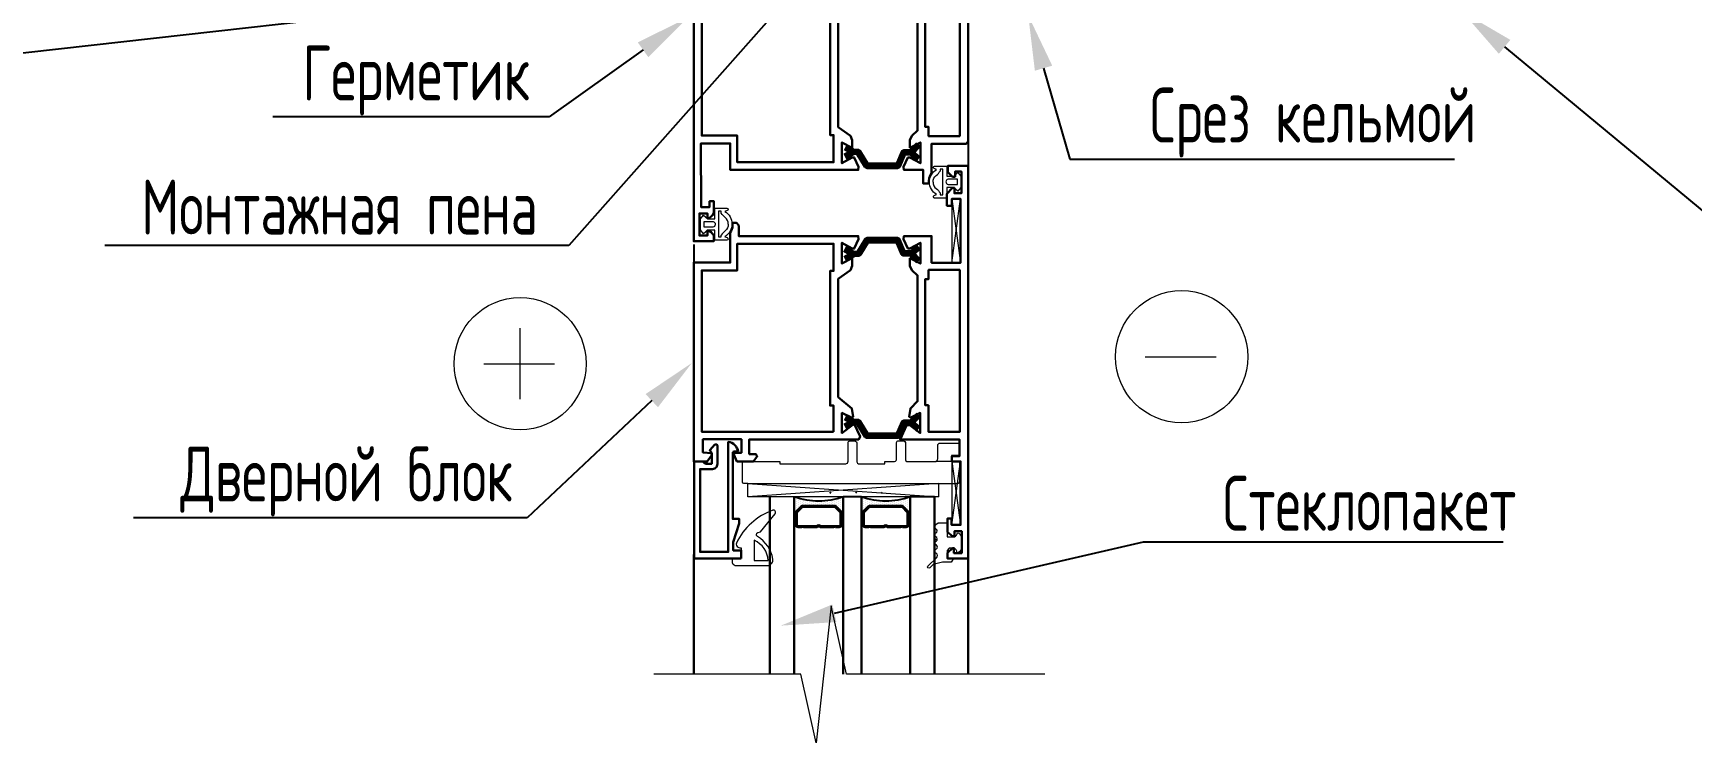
# Model space of a CAD drawing. Header units: millimetres. Extents: x -136099598 to 11807193, y 0 to 779331.
# Drawn here: x 779282 to 786827, y 378899 to 382128 of the extents above; entities that cross this region are included whole.
import ezdxf
from ezdxf import colors
from ezdxf.entities.mleader import LeaderData, LeaderLine
from ezdxf.math import Vec2, Vec3

# ---------------------------------------------------------------- set-up
doc = ezdxf.new("R2010")
doc.units = ezdxf.units.MM
doc.header["$MEASUREMENT"] = 0
doc.layers.get('0').update_dxf_attribs({"color": 250, "lineweight": 9})
for name, color, linetype, lineweight in [('+АР_Размеры', 252, 'Continuous', 9), ('PDF _Геометрия', 7, 'Continuous', 0), ('АР_Тонкие', 250, 'Continuous', 5)]:
    doc.layers.add(name, color=color, linetype=linetype, lineweight=lineweight)
doc.layers.add('A-OKNO-RAM', color=140, linetype='Continuous')
doc.styles.add('ISOCPEUR', font='isocpeur.ttf', dxfattribs={"width": 0.7})

# ---------------------------------------------------------------- blocks, each defined once
blk = doc.blocks.new('*U1399')
at = {"color": 8}
blk.add_lwpolyline([(0, -7.508), (0, -1), (2.25, -0.5), (-2.25, 0), (0, 0.5), (0, 5.323)], dxfattribs=at)

msp = doc.modelspace()

# ---------------------------------------------------------------- linework, layer by layer
at = {"layer": '+АР_Размеры', "ltscale": 100}
for points in [[(781497.082, 380463.416), (781497.082, 380785.165)], [(781331.721, 380624.29), (781653.47, 380624.29)], [(784340.989, 380655.873), (784662.738, 380655.873)]]:
    msp.add_lwpolyline(points, dxfattribs=at)
for centre in [(781497.082, 380624.29), (784506.35, 380655.873)]:
    msp.add_circle(centre, 300.712, dxfattribs=at)
at = {"color": 6, "lineweight": 100, "ltscale": 100}
for p, q in [((782976.429, 381609.158), (783013.176, 381588.636)), ((783309.715, 381619.418), (783276.795, 381586.517)), ((783073.851, 381524.506), (783214.857, 381524.506)), ((782976.429, 381101.496), (783013.176, 381122.018)), ((783073.851, 381186.148), (783214.857, 381186.148)), ((783309.715, 381091.235), (783276.795, 381124.136)), ((782976.429, 380380.456), (783013.176, 380359.935)), ((783309.715, 380390.717), (783276.795, 380357.816))]:
    msp.add_line(p, q, dxfattribs=at)
for points in [[(783308.86, 381554.433), (783278.096, 381585.216), (783241.01, 381585.216), (783214.857, 381524.506), (783073.851, 381524.506), (783037.104, 381586.926), (783013.176, 381588.636), (782974.72, 381565.549)], [(783308.86, 381156.22), (783278.096, 381125.438), (783241.01, 381125.438), (783214.857, 381186.148), (783073.851, 381186.148), (783037.104, 381123.728), (783013.176, 381122.018), (782974.72, 381145.104)], [(783308.86, 380325.732), (783278.096, 380356.514), (783241.01, 380355.659), (783214.857, 380295.804), (783073.851, 380295.804), (783037.104, 380358.225), (783013.176, 380359.935), (782974.72, 380336.848)]]:
    msp.add_lwpolyline(points, dxfattribs=at)
at = {"layer": 'A-OKNO-RAM', "color": 8}
for p, q in [((783534.519, 382511.502, 0), (783534.519, 379211.241, 0)), ((782286.793, 381165.775, 0), (782286.793, 379211.241, 0)), ((782633.384, 379211.241, 0), (782633.384, 380019.259, 0)), ((782633.384, 380019.259, 0), (782633.384, 379211.241, 0)), ((782744.293, 379211.241, 0), (782744.293, 380019.259, 0)), ((782744.293, 380019.259, 0), (782744.293, 379211.241, 0)), ((782744.293, 379943.009, 0), (782744.293, 380019.259, 0)), ((782753.096, 380014.857, 0), (782753.096, 380014.857, 0)), ((782753.096, 380006.054, 0), (782753.096, 380006.054, 0)), ((782753.096, 379997.25, 0), (782753.096, 379997.25, 0)), ((782761.899, 380010.455, 0), (782761.899, 380010.455, 0)), ((782761.899, 380001.652, 0), (782761.899, 380001.652, 0)), ((782761.899, 379992.849, 0), (782761.899, 379992.849, 0)), ((782770.703, 380006.054, 0), (782770.703, 380006.054, 0)), ((782770.703, 379997.25, 0), (782770.703, 379997.25, 0)), ((782779.506, 380001.652, 0), (782779.506, 380001.652, 0)), ((782779.506, 379992.849, 0), (782779.506, 379992.849, 0)), ((782788.309, 380006.054, 0), (782788.309, 380006.054, 0)), ((782788.309, 379997.25, 0), (782788.309, 379997.25, 0)), ((782797.113, 380001.652, 0), (782797.113, 380001.652, 0)), ((782797.113, 379992.849, 0), (782797.113, 379992.849, 0)), ((782805.916, 379997.25, 0), (782805.916, 379997.25, 0)), ((782814.72, 380001.652, 0), (782814.72, 380001.652, 0)), ((782814.72, 379992.849, 0), (782814.72, 379992.849, 0)), ((782823.523, 379997.25, 0), (782823.523, 379997.25, 0)), ((782832.326, 379992.849, 0), (782832.326, 379992.849, 0)), ((782841.13, 379997.25, 0), (782841.13, 379997.25, 0)), ((782849.933, 379992.849, 0), (782849.933, 379992.849, 0)), ((782858.737, 379997.25, 0), (782858.737, 379997.25, 0)), ((782867.54, 379992.849, 0), (782867.54, 379992.849, 0)), ((782876.343, 379997.25, 0), (782876.343, 379997.25, 0)), ((782885.147, 379992.849, 0), (782885.147, 379992.849, 0)), ((782893.95, 379997.25, 0), (782893.95, 379997.25, 0)), ((782902.754, 380001.652, 0), (782902.754, 380001.652, 0)), ((782902.754, 379992.849, 0), (782902.754, 379992.849, 0)), ((782905.403, 380035.884, 0), (782910.838, 380041.32, 0)), ((782911.557, 379997.25, 0), (782911.557, 379997.25, 0)), ((782920.36, 380001.652, 0), (782920.36, 380001.652, 0)), ((782920.36, 379992.849, 0), (782920.36, 379992.849, 0)), ((782929.164, 380006.054, 0), (782929.164, 380006.054, 0)), ((782929.164, 379997.25, 0), (782929.164, 379997.25, 0)), ((782937.967, 380010.455, 0), (782937.967, 380010.455, 0)), ((782937.967, 380001.652, 0), (782937.967, 380001.652, 0)), ((782937.967, 379992.849, 0), (782937.967, 379992.849, 0)), ((782946.771, 380006.054, 0), (782946.771, 380006.054, 0)), ((782946.771, 379997.25, 0), (782946.771, 379997.25, 0)), ((782955.574, 380010.455, 0), (782955.574, 380010.455, 0)), ((782955.574, 380001.652, 0), (782955.574, 380001.652, 0)), ((782955.574, 379992.849, 0), (782955.574, 379992.849, 0)), ((782964.377, 380014.857, 0), (782964.377, 380014.857, 0)), ((782964.377, 380006.054, 0), (782964.377, 380006.054, 0)), ((782964.377, 379997.25, 0), (782964.377, 379997.25, 0)), ((783049.292, 380019.259, 0), (782966.11, 380019.259, 0)), ((782966.11, 380019.259, 0), (782966.11, 379943.009, 0)), ((782966.11, 379211.241, 0), (782966.11, 380019.259, 0)), ((782966.11, 380019.259, 0), (782966.11, 379211.241, 0)), ((783024.031, 380036.238, 0), (783028.325, 380040.532, 0)), ((783049.292, 379211.241, 0), (783049.292, 380019.259, 0)), ((783049.292, 380019.259, 0), (783049.292, 379211.241, 0)), ((783049.292, 379943.009, 0), (783049.292, 380019.259, 0)), ((783058.095, 380014.857, 0), (783058.095, 380014.857, 0)), ((783058.095, 380006.054, 0), (783058.095, 380006.054, 0)), ((783058.095, 379997.25, 0), (783058.095, 379997.25, 0)), ((783066.899, 380010.455, 0), (783066.899, 380010.455, 0)), ((783066.899, 380001.652, 0), (783066.899, 380001.652, 0)), ((783066.899, 379992.849, 0), (783066.899, 379992.849, 0)), ((783075.702, 380006.054, 0), (783075.702, 380006.054, 0)), ((783075.702, 379997.25, 0), (783075.702, 379997.25, 0)), ((783084.506, 380001.652, 0), (783084.506, 380001.652, 0)), ((783084.506, 379992.849, 0), (783084.506, 379992.849, 0)), ((783093.309, 380006.054, 0), (783093.309, 380006.054, 0)), ((783093.309, 379997.25, 0), (783093.309, 379997.25, 0)), ((783102.112, 380001.652, 0), (783102.112, 380001.652, 0)), ((783102.112, 379992.849, 0), (783102.112, 379992.849, 0)), ((783110.916, 379997.25, 0), (783110.916, 379997.25, 0)), ((783119.719, 380001.652, 0), (783119.719, 380001.652, 0)), ((783119.719, 379992.849, 0), (783119.719, 379992.849, 0)), ((783128.523, 379997.25, 0), (783128.523, 379997.25, 0)), ((783137.326, 379992.849, 0), (783137.326, 379992.849, 0)), ((783142.916, 380036.849, 0), (783145.554, 380039.488, 0)), ((783146.129, 379997.25, 0), (783146.129, 379997.25, 0)), ((783154.933, 379992.849, 0), (783154.933, 379992.849, 0)), ((783163.736, 379997.25, 0), (783163.736, 379997.25, 0)), ((783172.54, 379992.849, 0), (783172.54, 379992.849, 0)), ((783181.343, 379997.25, 0), (783181.343, 379997.25, 0)), ((783190.146, 379992.849, 0), (783190.146, 379992.849, 0)), ((783198.95, 379997.25, 0), (783198.95, 379997.25, 0)), ((783207.753, 380001.652, 0), (783207.753, 380001.652, 0)), ((783207.753, 379992.849, 0), (783207.753, 379992.849, 0)), ((783216.557, 379997.25, 0), (783216.557, 379997.25, 0)), ((783225.36, 380001.652, 0), (783225.36, 380001.652, 0)), ((783225.36, 379992.849, 0), (783225.36, 379992.849, 0)), ((783234.163, 380006.054, 0), (783234.163, 380006.054, 0)), ((783234.163, 379997.25, 0), (783234.163, 379997.25, 0)), ((783242.967, 380010.455, 0), (783242.967, 380010.455, 0)), ((783242.967, 380001.652, 0), (783242.967, 380001.652, 0)), ((783242.967, 379992.849, 0), (783242.967, 379992.849, 0)), ((783251.77, 380006.054, 0), (783251.77, 380006.054, 0)), ((783251.77, 379997.25, 0), (783251.77, 379997.25, 0)), ((783260.574, 380010.455, 0), (783260.574, 380010.455, 0)), ((783260.574, 380001.652, 0), (783260.574, 380001.652, 0)), ((783260.574, 379992.849, 0), (783260.574, 379992.849, 0)), ((783269.377, 380014.857, 0), (783269.377, 380014.857, 0)), ((783269.377, 380006.054, 0), (783269.377, 380006.054, 0)), ((783269.377, 379997.25, 0), (783269.377, 379997.25, 0)), ((783382.019, 380019.259, 0), (783271.11, 380019.259, 0)), ((783271.11, 380019.259, 0), (783271.11, 379943.009, 0)), ((783271.11, 379211.241, 0), (783271.11, 380019.259, 0)), ((783271.11, 380019.259, 0), (783271.11, 379211.241, 0)), ((783382.019, 379211.241, 0), (783382.019, 380019.259, 0)), ((783382.019, 380019.259, 0), (783382.019, 379211.241, 0)), ((782745.308, 379945.46, 0), (782751.224, 379939.543, 0)), ((782756.215, 379929.809, 0), (782751.224, 379934.8, 0)), ((782753.096, 379988.447, 0), (782753.096, 379988.447, 0)), ((782753.096, 379979.643, 0), (782753.096, 379979.643, 0)), ((782753.096, 379970.84, 0), (782753.096, 379970.84, 0)), ((782753.096, 379962.037, 0), (782753.096, 379962.037, 0)), ((782753.096, 379953.233, 0), (782753.096, 379953.233, 0)), ((782761.899, 379984.045, 0), (782761.899, 379984.045, 0)), ((782761.899, 379975.242, 0), (782761.899, 379975.242, 0)), ((782761.899, 379966.438, 0), (782761.899, 379966.438, 0)), ((782772.083, 379963.741, 0), (782768.554, 379967.27, 0)), ((782770.703, 379988.447, 0), (782770.703, 379988.447, 0)), ((782770.703, 379979.643, 0), (782770.703, 379979.643, 0)), ((782770.703, 379970.84, 0), (782770.703, 379970.84, 0)), ((782779.506, 379984.045, 0), (782779.506, 379984.045, 0)), ((782788.309, 379988.447, 0), (782788.309, 379988.447, 0)), ((782788.309, 379979.643, 0), (782788.309, 379979.643, 0)), ((782797.113, 379984.045, 0), (782797.113, 379984.045, 0)), ((782805.916, 379988.447, 0), (782805.916, 379988.447, 0)), ((782805.916, 379979.643, 0), (782805.916, 379979.643, 0)), ((782812.947, 379972.677, 0), (782807.956, 379977.668, 0)), ((782814.72, 379984.045, 0), (782814.72, 379984.045, 0)), ((782823.523, 379988.447, 0), (782823.523, 379988.447, 0)), ((782823.523, 379979.643, 0), (782823.523, 379979.643, 0)), ((782832.326, 379984.045, 0), (782832.326, 379984.045, 0)), ((782841.13, 379988.447, 0), (782841.13, 379988.447, 0)), ((782841.13, 379979.643, 0), (782841.13, 379979.643, 0)), ((782849.933, 379984.045, 0), (782849.933, 379984.045, 0)), ((782862.746, 379972.677, 0), (782857.755, 379977.668, 0)), ((782858.737, 379988.447, 0), (782858.737, 379988.447, 0)), ((782858.737, 379979.643, 0), (782858.737, 379979.643, 0)), ((782867.54, 379984.045, 0), (782867.54, 379984.045, 0)), ((782876.343, 379988.447, 0), (782876.343, 379988.447, 0)), ((782876.343, 379979.643, 0), (782876.343, 379979.643, 0)), ((782885.147, 379984.045, 0), (782885.147, 379984.045, 0)), ((782893.95, 379988.447, 0), (782893.95, 379988.447, 0)), ((782893.95, 379979.643, 0), (782893.95, 379979.643, 0)), ((782902.754, 379984.045, 0), (782902.754, 379984.045, 0)), ((782912.546, 379972.677, 0), (782907.555, 379977.668, 0)), ((782911.557, 379988.447, 0), (782911.557, 379988.447, 0)), ((782911.557, 379979.643, 0), (782911.557, 379979.643, 0)), ((782920.36, 379984.045, 0), (782920.36, 379984.045, 0)), ((782929.164, 379988.447, 0), (782929.164, 379988.447, 0)), ((782929.164, 379979.643, 0), (782929.164, 379979.643, 0)), ((782937.967, 379984.045, 0), (782937.967, 379984.045, 0)), ((782937.967, 379975.242, 0), (782937.967, 379975.242, 0)), ((782946.771, 379988.447, 0), (782946.771, 379988.447, 0)), ((782946.771, 379979.643, 0), (782946.771, 379979.643, 0)), ((782946.771, 379970.84, 0), (782946.771, 379970.84, 0)), ((782959.179, 379926.044, 0), (782954.188, 379931.035, 0)), ((782955.574, 379984.045, 0), (782955.574, 379984.045, 0)), ((782955.574, 379975.242, 0), (782955.574, 379975.242, 0)), ((782955.574, 379966.438, 0), (782955.574, 379966.438, 0)), ((782955.574, 379957.635, 0), (782955.574, 379957.635, 0)), ((782959.179, 379943.009, 0), (782959.179, 379945.634, 0)), ((782960.194, 379945.46, 0), (782966.11, 379939.543, 0)), ((782964.377, 379988.447, 0), (782964.377, 379988.447, 0)), ((782964.377, 379979.643, 0), (782964.377, 379979.643, 0)), ((782964.377, 379970.84, 0), (782964.377, 379970.84, 0)), ((782964.377, 379962.037, 0), (782964.377, 379962.037, 0)), ((782964.377, 379953.233, 0), (782964.377, 379953.233, 0)), ((783049.292, 379887.554, 0), (783049.292, 379943.009, 0)), ((783050.307, 379945.46, 0), (783056.224, 379939.543, 0)), ((783056.224, 379943.009, 0), (783056.224, 379887.554, 0)), ((783061.215, 379929.809, 0), (783056.224, 379934.8, 0)), ((783058.095, 379988.447, 0), (783058.095, 379988.447, 0)), ((783058.095, 379979.643, 0), (783058.095, 379979.643, 0)), ((783058.095, 379970.84, 0), (783058.095, 379970.84, 0)), ((783058.095, 379962.037, 0), (783058.095, 379962.037, 0)), ((783058.095, 379953.233, 0), (783058.095, 379953.233, 0)), ((783066.899, 379984.045, 0), (783066.899, 379984.045, 0)), ((783066.899, 379975.242, 0), (783066.899, 379975.242, 0)), ((783066.899, 379966.438, 0), (783066.899, 379966.438, 0)), ((783077.082, 379963.741, 0), (783073.553, 379967.27, 0)), ((783075.702, 379988.447, 0), (783075.702, 379988.447, 0)), ((783075.702, 379979.643, 0), (783075.702, 379979.643, 0)), ((783075.702, 379970.84, 0), (783075.702, 379970.84, 0)), ((783084.506, 379984.045, 0), (783084.506, 379984.045, 0)), ((783093.309, 379988.447, 0), (783093.309, 379988.447, 0)), ((783093.309, 379979.643, 0), (783093.309, 379979.643, 0)), ((783102.112, 379984.045, 0), (783102.112, 379984.045, 0)), ((783110.916, 379988.447, 0), (783110.916, 379988.447, 0)), ((783110.916, 379979.643, 0), (783110.916, 379979.643, 0)), ((783117.946, 379972.677, 0), (783112.955, 379977.668, 0)), ((783119.719, 379984.045, 0), (783119.719, 379984.045, 0)), ((783128.523, 379988.447, 0), (783128.523, 379988.447, 0)), ((783128.523, 379979.643, 0), (783128.523, 379979.643, 0)), ((783137.326, 379984.045, 0), (783137.326, 379984.045, 0)), ((783146.129, 379988.447, 0), (783146.129, 379988.447, 0)), ((783146.129, 379979.643, 0), (783146.129, 379979.643, 0)), ((783154.933, 379984.045, 0), (783154.933, 379984.045, 0)), ((783167.746, 379972.677, 0), (783162.755, 379977.668, 0)), ((783163.736, 379988.447, 0), (783163.736, 379988.447, 0)), ((783163.736, 379979.643, 0), (783163.736, 379979.643, 0)), ((783172.54, 379984.045, 0), (783172.54, 379984.045, 0)), ((783181.343, 379988.447, 0), (783181.343, 379988.447, 0)), ((783181.343, 379979.643, 0), (783181.343, 379979.643, 0)), ((783190.146, 379984.045, 0), (783190.146, 379984.045, 0)), ((783198.95, 379988.447, 0), (783198.95, 379988.447, 0)), ((783198.95, 379979.643, 0), (783198.95, 379979.643, 0)), ((783207.753, 379984.045, 0), (783207.753, 379984.045, 0)), ((783217.545, 379972.677, 0), (783212.554, 379977.668, 0)), ((783216.557, 379988.447, 0), (783216.557, 379988.447, 0)), ((783216.557, 379979.643, 0), (783216.557, 379979.643, 0)), ((783225.36, 379984.045, 0), (783225.36, 379984.045, 0)), ((783234.163, 379988.447, 0), (783234.163, 379988.447, 0)), ((783234.163, 379979.643, 0), (783234.163, 379979.643, 0)), ((783242.967, 379984.045, 0), (783242.967, 379984.045, 0)), ((783242.967, 379975.242, 0), (783242.967, 379975.242, 0)), ((783251.77, 379988.447, 0), (783251.77, 379988.447, 0)), ((783251.77, 379979.643, 0), (783251.77, 379979.643, 0)), ((783251.77, 379970.84, 0), (783251.77, 379970.84, 0)), ((783264.178, 379926.044, 0), (783259.187, 379931.035, 0)), ((783260.574, 379984.045, 0), (783260.574, 379984.045, 0)), ((783260.574, 379975.242, 0), (783260.574, 379975.242, 0)), ((783260.574, 379966.438, 0), (783260.574, 379966.438, 0)), ((783260.574, 379957.635, 0), (783260.574, 379957.635, 0)), ((783265.193, 379945.46, 0), (783271.11, 379939.543, 0)), ((783269.377, 379988.447, 0), (783269.377, 379988.447, 0)), ((783269.377, 379979.643, 0), (783269.377, 379979.643, 0)), ((783269.377, 379970.84, 0), (783269.377, 379970.84, 0)), ((783269.377, 379962.037, 0), (783269.377, 379962.037, 0)), ((783269.377, 379953.233, 0), (783269.377, 379953.233, 0)), ((782805.402, 379880.623, 0), (782800.411, 379885.614, 0)), ((782852.25, 379883.575, 0), (782848.495, 379887.329, 0)), ((782905.001, 379880.623, 0), (782900.01, 379885.614, 0)), ((782953.611, 379881.812, 0), (782949.726, 379885.697, 0)), ((783110.401, 379880.623, 0), (783105.411, 379885.614, 0)), ((783157.249, 379883.575, 0), (783153.494, 379887.329, 0)), ((783210, 379880.623, 0), (783205.01, 379885.614, 0)), ((783258.61, 379881.812, 0), (783254.726, 379885.697, 0)), ((783383.617, 379851.392, 0), (783383.373, 379851.149, 0)), ((783387.746, 379825.642, 0), (783381.871, 379819.767, 0)), ((783534.519, 379211.241, 0), (783534.519, 379790.509, 0)), ((782286.793, 379211.241, 0), (782286.793, 379755.85, 0))]:
    msp.add_line(p, q, dxfattribs=at)
at = {"layer": 'A-OKNO-RAM'}
for p, q in [((782751.224, 379945.634, 0), (782751.224, 379943.009, 0)), ((782775.906, 379974.623, 0), (782754.27, 379952.986, 0)), ((782927.144, 379977.668, 0), (782783.258, 379977.668, 0)), ((782956.133, 379952.986, 0), (782934.497, 379974.623, 0)), ((783056.224, 379945.634, 0), (783056.224, 379943.009, 0)), ((783080.906, 379974.623, 0), (783059.269, 379952.986, 0)), ((783232.144, 379977.668, 0), (783088.258, 379977.668, 0)), ((783261.133, 379952.986, 0), (783239.496, 379974.623, 0)), ((783264.178, 379943.009, 0), (783264.178, 379945.634, 0))]:
    msp.add_line(p, q, dxfattribs=at)
at = {"layer": 'A-OKNO-RAM', "color": 8, "elevation": 0}
for points in [[(782751.224, 379943.009), (782751.224, 379887.554, -1.00000133), (782744.293, 379887.554), (782744.293, 379943.009, -0.99999867)], [(782966.11, 379943.009), (782966.11, 379887.554, -1.00000133), (782959.179, 379887.554), (782959.179, 379943.009, -0.99999867)], [(783271.11, 379943.009), (783271.11, 379887.554, -1.00000133), (783264.178, 379887.554), (783264.178, 379943.009, -0.99999867)]]:
    msp.add_lwpolyline(points, format="xyb", close=True, dxfattribs=at)
for points in [[(782751.224, 379928.507), (782744.293, 379921.575), (782751.224, 379914.643)], [(782966.11, 379928.507), (782959.179, 379921.575), (782966.11, 379914.643)], [(783056.224, 379928.507), (783049.292, 379921.575), (783056.224, 379914.643)], [(783271.11, 379928.507), (783264.178, 379921.575), (783271.11, 379914.643)], [(782751.224, 379903.607), (782744.293, 379896.675), (782751.224, 379889.743)], [(782966.11, 379903.607), (782959.179, 379896.675), (782966.11, 379889.743)], [(783056.224, 379903.607), (783049.292, 379896.675), (783056.224, 379889.743)], [(783271.11, 379903.607), (783264.178, 379896.675), (783271.11, 379889.743)]]:
    msp.add_lwpolyline(points, dxfattribs=at)
at = {"layer": 'A-OKNO-RAM', "color": 8}
for centre, radius, start, end in [((782855.201, 380333.584, 0), 333.319, 250.5646124, 289.4352148), ((783160.201, 380333.584, 0), 333.319, 250.5646124, 289.4352148), ((782747.758, 379943.009, 0), 3.466, 0.0001503, 180), ((782962.644, 379943.009, 0), 3.466, 0.0001503, 180), ((783052.758, 379943.009, 0), 3.466, 0.0001503, 180), ((783052.758, 379943.009, 0), 3.466, 0.0001503, 180), ((783267.644, 379943.009, 0), 3.466, 0.0001503, 180), ((783052.758, 379887.554, 0), 3.466, 180, 0.0001503)]:
    msp.add_arc(centre, radius, start, end, dxfattribs=at)
at = {"layer": 'A-OKNO-RAM'}
for centre, start, end in [((782761.622, 379945.634, 0), 134.9999855, 180), ((782783.258, 379967.27, 0), 89.9997814, 134.9999855), ((782927.144, 379967.27, 0), 45.0002511, 89.9997814), ((782948.781, 379945.634, 0), 0.0001503, 45.0002511), ((783066.622, 379945.634, 0), 134.9999855, 180), ((783088.258, 379967.27, 0), 89.9997814, 134.9999855), ((783232.144, 379967.27, 0), 45.0002511, 89.9997814), ((783253.78, 379945.634, 0), 0.0001503, 45.0002511)]:
    msp.add_arc(centre, 10.398, start, end, dxfattribs=at)
at = {"layer": 'PDF _Геометрия', "lineweight": 15}
for p, q in [((783460.809, 381083.829), (783500.72, 381374.018)), ((783460.809, 381374.018), (783500.72, 381083.829)), ((783460.809, 381342.737), (783460.809, 381083.829)), ((783460.809, 380179.856), (783460.809, 379890.366)), ((783460.809, 379890.366), (783500.624, 380179.856)), ((783460.809, 380179.856), (783500.72, 379890.366)), ((782532.962, 380079.373, 0), (783400.904, 380019.259)), ((783400.904, 380079.373), (782532.962, 380019.259, 0))]:
    msp.add_line(p, q, dxfattribs=at)
at = {"layer": 'PDF _Геометрия', "lineweight": 30}
for points in [[(782943.883, 382238.7), (782943.883, 381700.655), (782999.265, 381661.478), (783008.075, 381640.91), (783008.075, 381606.631), (782960.557, 381631.116), (782960.557, 381536.39), (783007.743, 381562.439), (783017.278, 381562.422), (783037.022, 381519.168), (783035.248, 381505.78), (782452.742, 381505.78), (782452.742, 381626.202), (782319.621, 381626.202), (782319.944, 381336.735), (782359.114, 381336.761), (782359.101, 381363.433), (782378.405, 381363.441), (782378.406, 381309.723, -0.25384224), (782349.062, 381285.151), (782349.074, 381308.086), (782312.986, 381308.068), (782312.986, 381206.784), (782349.029, 381206.772), (782348.9, 381230.896, -0.20486609), (782377.734, 381207.075), (782377.738, 381181.02), (782286.793, 381181.09), (782286.793, 382532.04)], [(783304.856, 382257.229), (783304.856, 381684.959), (783279.068, 381661.478), (783270.258, 381640.91), (783270.258, 381606.631), (783317.776, 381631.116), (783317.776, 381536.39), (783270.59, 381562.439), (783261.055, 381562.422), (783241.31, 381519.168), (783243.085, 381505.78), (783330.792, 381505.774), (783330.792, 381444.026), (783356.139, 381444.023, -0.18240765), (783369.012, 381490.49), (783369.012, 381624.878), (783526.592, 381624.878), (783534.519, 381636.742), (783534.519, 382528.524)], [(782286.793, 381085.858), (782286.793, 380178.613), (782348.233, 380178.613), (782367.292, 380205.979), (782368.933, 380217.27), (782328.882, 380220.271), (782328.882, 380280.479), (782503.813, 380280.479), (782503.813, 380218.928), (782465.902, 380218.928), (782483.543, 380179.869), (782558.353, 380179.869), (782575.995, 380203.136), (782569.051, 380212.713), (782539.022, 380212.713), (782539.022, 380279.564), (783037.304, 380279.564), (783043.594, 380292.652), (783016.113, 380350.362), (782960.965, 380308.855), (782960.965, 380400.171), (783004.4, 380379.173), (783011.721, 380383.079), (783005.864, 380420.68), (782943.883, 380471.954), (782943.883, 381009.999), (782999.265, 381049.175), (783008.075, 381069.743), (783008.075, 381104.023), (782960.557, 381079.537), (782960.557, 381174.263), (783007.743, 381148.214), (783017.278, 381148.231), (783037.022, 381191.486), (783035.248, 381204.874), (782491.642, 381204.924), (782491.642, 381252.494), (782481.763, 381264.541), (782463.548, 381264.541), (782463.548, 381251.617, -0.13894999), (782452.742, 381220.959), (782452.742, 381084.452), (782286.793, 381084.452)]]:
    msp.add_lwpolyline(points, format="xyb", dxfattribs=at)
for points in [[(782922.775, 382396.061), (782323.389, 382396.061), (782323.389, 381662.186), (782484.407, 381662.186), (782484.407, 381541.04), (782922.775, 381541.04), (782922.775, 381664.369), (782906.993, 381664.369), (782906.993, 382276.849), (782922.775, 382276.849)], [(782922.775, 380314.592), (782323.389, 380314.592), (782323.389, 381048.467), (782484.407, 381048.467), (782484.407, 381169.614), (782922.775, 381169.614), (782922.775, 381046.285), (782906.993, 381046.285), (782906.993, 380433.805), (782922.775, 380433.805)]]:
    msp.add_lwpolyline(points, close=True, dxfattribs=at)
for points in [[(783354.897, 382275.171), (783354.897, 382396.675), (783496.95, 382396.675), (783496.95, 381659.54), (783354.897, 381659.54), (783354.897, 381701.69), (783339.885, 381701.69), (783339.885, 382275.171), (783354.897, 382275.171)], [(783441.498, 379763.648), (783464.092, 379785.197), (783470.462, 379785.197), (783470.462, 379762.622), (783505.764, 379762.622), (783505.764, 379862.214), (783472.851, 379862.214), (783472.851, 379839.109), (783464.623, 379839.109), (783441.498, 379858.231), (783441.498, 379920.642), (783460.11, 379920.642), (783460.11, 379890.366), (783500.72, 379890.366), (783500.72, 380179.856), (783460.809, 380179.856), (783460.809, 380203.356), (783495.449, 380203.356), (783495.449, 380279.564), (783225.616, 380279.564), (783254.143, 380343.428), (783269.61, 380344.474), (783317.368, 380308.855), (783317.368, 380400.171), (783273.933, 380379.173), (783266.612, 380383.079), (783272.468, 380420.68), (783304.856, 380453.425), (783304.856, 381025.694), (783279.068, 381049.175), (783270.258, 381069.743), (783270.258, 381104.023), (783317.776, 381079.537), (783317.776, 381174.263), (783270.59, 381148.214), (783261.055, 381148.231), (783241.31, 381191.486), (783243.085, 381204.874), (783369.012, 381204.885), (783369.012, 381083.829), (783500.72, 381083.829), (783500.72, 381374.018), (783460.809, 381374.018), (783460.809, 381342.737), (783438.858, 381342.737), (783438.858, 381397.796), (783464.66, 381424.704), (783472.609, 381423.867), (783472.609, 381400.004), (783504.408, 381400.004), (783504.408, 381498.385), (783475.957, 381498.385), (783475.957, 381474.522), (783464.66, 381474.522), (783442.066, 381495.873), (783442.066, 381524.34), (783534.519, 381524.34), (783534.519, 379737.819), (783441.498, 379737.819), (783441.498, 379763.648)], [(783354.897, 380435.483), (783354.897, 380313.978), (783496.95, 380313.978), (783496.95, 381051.113), (783354.897, 381051.113), (783354.897, 381008.963), (783339.885, 381008.963), (783339.885, 380435.483), (783354.897, 380435.483)]]:
    msp.add_lwpolyline(points, dxfattribs=at)
at = {"layer": 'PDF _Геометрия', "lineweight": 15}
for points in [[(783358.513, 381450.683, -0.2581667), (783391.765, 381507.957), (783380.817, 381512.316, -0.77957365), (783382.124, 381523.675), (783437.954, 381523.675), (783437.954, 381477.785), (783469.618, 381477.785), (783488.895, 381494.592), (783502.459, 381477.399), (783502.459, 381426.466), (783488.895, 381409.273), (783469.173, 381426.468), (783437.954, 381426.468), (783437.954, 381377.691), (783382.124, 381377.691, -0.77957365), (783380.817, 381389.05), (783391.765, 381393.409, -0.2581667), (783358.513, 381450.683, 0.22887573)], [(783376.111, 381450.683, -0.25574136), (783390.334, 381480.807, 0.08882844), (783407.758, 381500.367)], [(783376.111, 381450.683, 0.25574136), (783390.334, 381420.559, -0.08882844), (783407.758, 381400.999)], [(782461.569, 381259.326, -0.2581667), (782428.317, 381202.052), (782439.265, 381197.693, -0.77957365), (782437.958, 381186.334), (782382.128, 381186.334), (782382.128, 381232.224), (782350.464, 381232.224), (782331.187, 381215.417), (782317.623, 381232.61), (782317.623, 381283.543), (782331.187, 381300.736), (782350.909, 381283.541), (782382.128, 381283.541), (782382.128, 381332.318), (782437.958, 381332.318, -0.77957365), (782439.265, 381320.959), (782428.317, 381316.6, -0.2581667), (782461.569, 381259.326, 0.22887573)], [(782443.971, 381259.326, 0.25574136), (782429.748, 381289.45, -0.08882844), (782412.324, 381309.01)], [(782443.971, 381259.326, -0.25574136), (782429.748, 381229.202, 0.08882844), (782412.324, 381209.642)], [(782558.353, 380179.869), (782677.825, 380179.869), (782677.825, 380169.166), (782978.271, 380169.166, 0.42552246), (782988.764, 380180.072), (782988.764, 380263.013, -0.35432384), (782997.006, 380273.183), (783017.993, 380273.183, -0.45539638), (783029.443, 380260.026), (783029.443, 380177.345, 0.38460638), (783036.769, 380169.23), (783156.548, 380169.23), (783156.548, 380179.924), (783200.747, 380179.924, 0.47117445), (783209.671, 380190.733), (783209.671, 380266.154, -0.46984461), (783218.537, 380273.507), (783238.47, 380273.507, -0.43390676), (783250.209, 380260.957), (783250.209, 380186.405, 0.39968296), (783256.439, 380179.856), (783388.754, 380179.856, 0.33113537), (783396.996, 380191.538), (783396.996, 380253.366, -0.43421528), (783406.904, 380262.624), (783493.478, 380262.624), (783493.478, 380205.906), (783459.022, 380205.906), (783459.022, 380179.856), (783388.754, 380179.856)], [(783400.904, 380079.373), (783487.331, 380079.373, 0.44156927), (783497.315, 380090.326), (783497.315, 380179.856), (783497.315, 380179.856)], [(783439.255, 379737.819), (783469.132, 379737.819), (783457.557, 379720.937), (783417.991, 379720.937), (783376.554, 379710.065), (783360.336, 379695.364, -0.88948965), (783351.368, 379703.192), (783391.389, 379741.158, 0.48708554), (783390.019, 379761.814, -0.72611288), (783390.598, 379781.994, 0.62518731), (783391.053, 379797.901, -0.62327072), (783390.062, 379817.265, 0.55867132), (783387.712, 379837.064, -0.53885312), (783387.712, 379855.138, 0.70707033), (783388.096, 379871.65, -0.41478239), (783388.672, 379893.154), (783398.322, 379899.921), (783439.255, 379899.921), (783439.255, 379836.127), (783472.851, 379836.127, 0.20718398), (783487.312, 379855.365, -0.19580181), (783502.953, 379838.995), (783502.953, 379783.569, -0.38353386), (783485.202, 379764.274, 0.28037451), (783470.462, 379785.197), (783449.52, 379785.197), (783439.255, 379774.108), (783439.255, 379737.819)]]:
    msp.add_lwpolyline(points, format="xyb", dxfattribs=at)
for points in [[(783407.758, 381400.999), (783407.758, 381392.538), (783420.482, 381392.538), (783420.482, 381508.828), (783407.758, 381508.828), (783407.758, 381500.367)], [(782412.324, 381309.01), (782412.324, 381317.471), (782399.6, 381317.471), (782399.6, 381201.181), (782412.324, 381201.181), (782412.324, 381209.642)]]:
    msp.add_lwpolyline(points, dxfattribs=at)
for points in [[(783486.606, 381440.183), (783486.606, 381463.681), (783444.291, 381463.681, 0.83060636), (783443.764, 381440.183)], [(782333.476, 381269.826), (782333.476, 381246.328), (782375.791, 381246.328, 0.83060636), (782376.319, 381269.826)]]:
    msp.add_lwpolyline(points, format="xyb", close=True, dxfattribs=at)
at = {"layer": 'PDF _Геометрия', "lineweight": 30}
msp.add_lwpolyline([(782503.058, 379738.443), (782288.187, 379738.443), (782288.187, 380178.613), (782327.26, 380178.613), (782340.717, 380169.275), (782368.933, 380169.275), (782368.933, 380217.27), (782359.6, 380230.3), (782383.013, 380255.899), (782391.744, 380256.555), (782394.582, 380252.186), (782394.582, 380168.318, -0.46016516), (782367.296, 380144.948), (782315.563, 380144.948), (782315.563, 379767.811), (782444.074, 379767.811), (782444.074, 380268.541, -0.34149185), (782488.567, 380224.232), (782470.732, 380224.232, 0.37496869), (782463.934, 380220.782), (782463.994, 379918.41), (782493.722, 379918.391), (782493.709, 379897.367), (782466.329, 379811.501), (782466.329, 379774.416), (782503.058, 379774.416)], format="xyb", close=True, dxfattribs=at)
at = {"layer": 'PDF _Геометрия', "lineweight": 15, "elevation": 0}
for points in [[(782532.962, 380079.373), (782514.367, 380079.373, -0.37713849), (782508.44, 380084.585), (782508.44, 380179.869)], [(782461.536, 379737.182), (782461.536, 379724.282, 0.53668114), (782487.814, 379706.852), (782627.405, 379706.852, 0.41774092), (782646.404, 379735.096, 0.23001001), (782577.089, 379837.577, -0.61386836), (782578.355, 379856.822), (782590.928, 379859.098), (782657.09, 379941.723, 0.72502047), (782646.463, 379957.421, 0.19994918), (782481.36, 379807.999, 0.40820781), (782489.205, 379789.264, 0.0556969), (782503.062, 379785.903), (782503.058, 379774.416)], [(782561.423, 379820.615), (782561.423, 379728.561), (782625.976, 379728.561, 0.2799037), (782561.423, 379820.615, 1.42601472)]]:
    msp.add_lwpolyline(points, format="xyb", dxfattribs=at)
at = {"layer": 'PDF _Геометрия', "lineweight": 15}
msp.add_lwpolyline([(782532.962, 380019.259), (782532.962, 380079.373), (783400.904, 380079.373), (783400.904, 380019.259)], close=True, dxfattribs=at)
at = {"layer": 'PDF _Геометрия', "lineweight": 30, "elevation": 0}
for points in [[(782931.451, 379880.623), (782927.985, 379884.089), (782924.52, 379880.623), (782862.168, 379880.623, 0.49751951), (782848.235, 379880.623), (782785.883, 379880.623), (782782.417, 379884.089), (782778.952, 379880.623), (782761.622, 379880.623, -0.41421326), (782751.224, 379891.02), (782751.224, 379945.634, -0.19891232), (782754.27, 379952.986), (782775.906, 379974.623, -0.19891336), (782783.258, 379977.668), (782927.144, 379977.668, -0.19891025), (782934.497, 379974.623), (782956.133, 379952.986, -0.19891284), (782959.179, 379945.634), (782959.179, 379891.02, -0.41421464), (782948.781, 379880.623)], [(782864.319, 379885.614, 0.38014305), (782846.084, 379885.614), (782761.622, 379885.614, -0.41421326), (782756.215, 379891.02), (782756.215, 379945.634, -0.19891232), (782757.799, 379949.457), (782779.435, 379971.093, -0.19891336), (782783.258, 379972.677), (782927.144, 379972.677, -0.19891025), (782930.968, 379971.093), (782952.604, 379949.457, -0.19891284), (782954.188, 379945.634), (782954.188, 379891.02, -0.41421464), (782948.781, 379885.614)], [(783236.451, 379880.623), (783232.985, 379884.089), (783229.519, 379880.623), (783167.167, 379880.623, 0.49751951), (783153.235, 379880.623), (783090.883, 379880.623), (783087.417, 379884.089), (783083.951, 379880.623), (783066.622, 379880.623, -0.41421326), (783056.224, 379891.02), (783056.224, 379945.634, -0.19891232), (783059.269, 379952.986), (783080.906, 379974.623, -0.19891336), (783088.258, 379977.668), (783232.144, 379977.668, -0.19891025), (783239.496, 379974.623), (783261.133, 379952.986, -0.19891284), (783264.178, 379945.634), (783264.178, 379891.02, -0.41421464), (783253.78, 379880.623)], [(783169.318, 379885.614, 0.38014305), (783151.084, 379885.614), (783066.622, 379885.614, -0.41421326), (783061.215, 379891.02), (783061.215, 379945.634, -0.19891232), (783062.798, 379949.457), (783084.435, 379971.093, -0.19891336), (783088.258, 379972.677), (783232.144, 379972.677, -0.19891025), (783235.967, 379971.093), (783257.604, 379949.457, -0.19891284), (783259.187, 379945.634), (783259.187, 379891.02, -0.41421464), (783253.78, 379885.614)]]:
    msp.add_lwpolyline(points, format="xyb", close=True, dxfattribs=at)

# ---------------------------------------------------------------- block references
at = {"xscale": 138.6361401169011, "yscale": 138.6361401169011, "zscale": 138.6361401169011, "rotation": 90}
msp.add_blockref('*U1399', (782843.318, 379211.241), dxfattribs=at)

# ---------------------------------------------------------------- leaders
at = {"layer": 'АР_Тонкие'}
ml = msp.add_multileader_mtext('Standard', dxfattribs=at)
ml.set_content('\\pxsm1,ql;Монтажная пена', color=256, style='ISOCPEUR')
ml.set_leader_properties()
ml.build(insert=Vec2(0, 0))
ml.multileader.update_dxf_attribs({"text_left_attachment_type": 6, "text_right_attachment_type": 6, "dogleg_length": 100, "arrow_head_size": 250})
ctx = ml.context
ctx.base_point, ctx.char_height, ctx.arrow_head_size, ctx.landing_gap_size, ctx.plane_origin, ctx.plane_x_axis = Vec3(781618.759, 381161.787), 250, 250, 25, Vec3(762554.547, 365535.789), Vec3(-1, 0)
ctx.left_attachment, ctx.right_attachment = 6, 6
notes = []
notes.append((ctx, [(1, (1, 1, 0), (781718.759, 381161.787), (-1, 0), 100, [(0, [(783110.092, 382733.946)], 0, [])])]))
ctx.mtext.insert, ctx.mtext.width, ctx.mtext.defined_height, ctx.mtext.flow_direction = Vec3(779773.759, 381461.787), 4915.01488, 660.993, 5
ml = msp.add_multileader_mtext('Standard', dxfattribs=at)
ml.set_content('\\pxsm1,ql;Пластиковый уголок с сеткой', color=256, style='ISOCPEUR')
ml.set_leader_properties()
ml.build(insert=Vec2(0, 0))
ml.multileader.update_dxf_attribs({"text_left_attachment_type": 6, "text_right_attachment_type": 6, "dogleg_length": 100, "arrow_head_size": 250})
ctx = ml.context
ctx.base_point, ctx.char_height, ctx.arrow_head_size, ctx.landing_gap_size, ctx.plane_origin, ctx.plane_x_axis = Vec3(790955.733, 381899.391), 250, 250, 25, Vec3(765882.565, 368944.573), Vec3(-1, 0)
ctx.left_attachment, ctx.right_attachment = 6, 6
notes.append((ctx, [(0, (1, 1, 0), (787515.733, 381899.391), (1, 0), 100, [(0, [(786653.106, 382742.274)], 0, [])])]))
ctx.mtext.insert, ctx.mtext.width, ctx.mtext.defined_height, ctx.mtext.flow_direction = Vec3(788145.868, 382224.391), 6083.82171, 608.351, 5
ml = msp.add_multileader_mtext('Standard', dxfattribs=at)
ml.set_content('\\pxsm1,ql;Декоративный нащельник', color=256, style='ISOCPEUR')
ml.set_leader_properties()
ml.build(insert=Vec2(0, 0))
ml.multileader.update_dxf_attribs({"text_left_attachment_type": 6, "text_right_attachment_type": 6, "dogleg_length": 100, "arrow_head_size": 250})
ctx = ml.context
ctx.base_point, ctx.char_height, ctx.arrow_head_size, ctx.landing_gap_size, ctx.plane_origin, ctx.plane_x_axis = Vec3(778337.54, 381946.879), 250, 250, 25, Vec3(755536.905, 366466.895), Vec3(-1, 0)
ctx.left_attachment, ctx.right_attachment = 6, 6
notes.append((ctx, [(1, (1, 1, 0), (778437.54, 381946.879), (-1, 0), 100, [(0, [(782163.639, 382366.91)], 0, [])])]))
ctx.mtext.insert, ctx.mtext.width, ctx.mtext.defined_height, ctx.mtext.flow_direction = Vec3(775495.04, 382271.879), 4915.01488, 660.993, 5
ml = msp.add_multileader_mtext('Standard', dxfattribs=at)
ml.set_content('\\pxsm1,ql;Герметик', color=256, style='ISOCPEUR')
ml.set_leader_properties()
ml.build(insert=Vec2(0, 0))
ml.multileader.update_dxf_attribs({"text_left_attachment_type": 6, "text_right_attachment_type": 6, "dogleg_length": 100, "arrow_head_size": 250})
ctx = ml.context
ctx.base_point, ctx.char_height, ctx.arrow_head_size, ctx.landing_gap_size, ctx.plane_origin, ctx.plane_x_axis = Vec3(781528.863, 381746.879), 250, 250, 25, Vec3(756648.686, 365836.024), Vec3(-1, 0)
ctx.left_attachment, ctx.right_attachment = 6, 6
notes.append((ctx, [(1, (1, 1, 0), (781628.863, 381746.879), (-1, 0), 100, [(0, [(782259.377, 382198.149)], 0, [])])]))
ctx.mtext.insert, ctx.mtext.width, ctx.mtext.defined_height, ctx.mtext.flow_direction = Vec3(780506.363, 382071.879), 4915.01488, 660.993, 5
ml = msp.add_multileader_mtext('Standard', dxfattribs=at)
ml.set_content('\\pxsm1,ql;Срез кельмой', color=256, style='ISOCPEUR')
ml.set_leader_properties()
ml.build(insert=Vec2(0, 0))
ml.multileader.update_dxf_attribs({"text_left_attachment_type": 6, "text_right_attachment_type": 6, "dogleg_length": 100, "arrow_head_size": 250})
ctx = ml.context
ctx.base_point, ctx.char_height, ctx.arrow_head_size, ctx.landing_gap_size, ctx.plane_origin, ctx.plane_x_axis = Vec3(785574.131, 381555.291), 250, 250, 25, Vec3(762633.418, 366864.891), Vec3(-1, 0)
ctx.left_attachment, ctx.right_attachment = 6, 6
notes.append((ctx, [(0, (1, 1, 0), (783997.881, 381555.291), (1, 0), 100, [(0, [(783808.661, 382208.851)], 0, [])])]))
ctx.mtext.insert, ctx.mtext.width, ctx.mtext.defined_height, ctx.mtext.flow_direction = Vec3(784361.767, 381880.291), 4915.01488, 660.993, 5
ml = msp.add_multileader_mtext('Standard', dxfattribs=at)
ml.set_content('\\pxsm1,ql;Наружные откосы в местах примыкания декоративных вставок (выполнить по RAL 9010, RAL 000 80 00, RAL 100 60 30 \\Pв соответствующий цвет) \\P ', color=256, style='ISOCPEUR')
ml.set_leader_properties()
ml.build(insert=Vec2(0, 0))
ml.multileader.update_dxf_attribs({"text_left_attachment_type": 6, "text_right_attachment_type": 6, "dogleg_length": 100, "arrow_head_size": 250})
ctx = ml.context
ctx.base_point, ctx.char_height, ctx.arrow_head_size, ctx.landing_gap_size, ctx.plane_origin, ctx.plane_x_axis = Vec3(794514.225, 380958.464), 250, 250, 25, Vec3(765911.829, 367339.395), Vec3(-1, 0)
ctx.left_attachment, ctx.right_attachment = 6, 6
notes.append((ctx, [(0, (1, 1, 0), (787311.725, 380958.464), (1, 0), 100, [(0, [(785783.111, 382225.281)], 0, [])])]))
ctx.mtext.insert, ctx.mtext.width, ctx.mtext.defined_height, ctx.mtext.flow_direction = Vec3(787436.725, 381208.464), 7172.24965, 502.08, 5
ml = msp.add_multileader_mtext('Standard', dxfattribs=at)
ml.set_content('\\pxsm1,ql;Дверной блок', color=256, style='ISOCPEUR')
ml.set_leader_properties()
ml.build(insert=Vec2(0, 0))
ml.multileader.update_dxf_attribs({"text_left_attachment_type": 6, "text_right_attachment_type": 6, "dogleg_length": 100, "arrow_head_size": 250})
ctx = ml.context
ctx.base_point, ctx.char_height, ctx.arrow_head_size, ctx.landing_gap_size, ctx.plane_origin, ctx.plane_x_axis = Vec3(781428.536, 379922.287), 250, 250, 25, Vec3(739261.587, 401499.362), Vec3(-1, 0)
ctx.left_attachment, ctx.right_attachment = 6, 6
notes.append((ctx, [(1, (1, 1, 0), (781528.536, 379922.287), (-1, 0), 100, [(0, [(782278.094, 380627.395)], 0, [])])]))
ctx.mtext.insert, ctx.mtext.width, ctx.mtext.defined_height, ctx.mtext.flow_direction = Vec3(779951.036, 380247.287), 8498.60878, 1142.931, 5
ml = msp.add_multileader_mtext('Standard', dxfattribs=at)
ml.set_content('\\pxsm1,ql;Стеклопакет', color=256, style='ISOCPEUR')
ml.set_leader_properties()
ml.build(insert=Vec2(0, 0))
ml.multileader.update_dxf_attribs({"text_left_attachment_type": 6, "text_right_attachment_type": 6, "dogleg_length": 100, "arrow_head_size": 250})
ctx = ml.context
ctx.base_point, ctx.char_height, ctx.arrow_head_size, ctx.landing_gap_size, ctx.plane_origin, ctx.plane_x_axis = Vec3(785883.576, 379814.295, 0), 250, 250, 25, Vec3(739567.128, 400487.688, 0), Vec3(-1, 0)
ctx.left_attachment, ctx.right_attachment = 6, 6
notes.append((ctx, [(0, (1, 1, 0), (784333.576, 379814.295, 0), (1, 0), 100, [(0, [(782683.236, 379432.497, 0)], 0, [])])]))
ctx.mtext.insert, ctx.mtext.width, ctx.mtext.defined_height, ctx.mtext.flow_direction = Vec3(784693.711, 380114.295, 0), 8498.60878, 1142.931, 5
for ctx, leaders in notes:
    for number, flags, end, landing, length, lines in leaders:
        leader = LeaderData()
        leader.index, (leader.has_last_leader_line, leader.has_dogleg_vector, leader.attachment_direction) = number, flags
        leader.last_leader_point, leader.dogleg_vector, leader.dogleg_length = Vec3(end), Vec3(landing), length
        for number, points, colour, breaks in lines:
            line = LeaderLine()
            line.index, line.vertices, line.color, line.breaks = number, Vec3.list(points), colors.encode_raw_color(colour), breaks
            leader.lines.append(line)
        ctx.leaders.append(leader)

doc.saveas('drawing.dxf')
